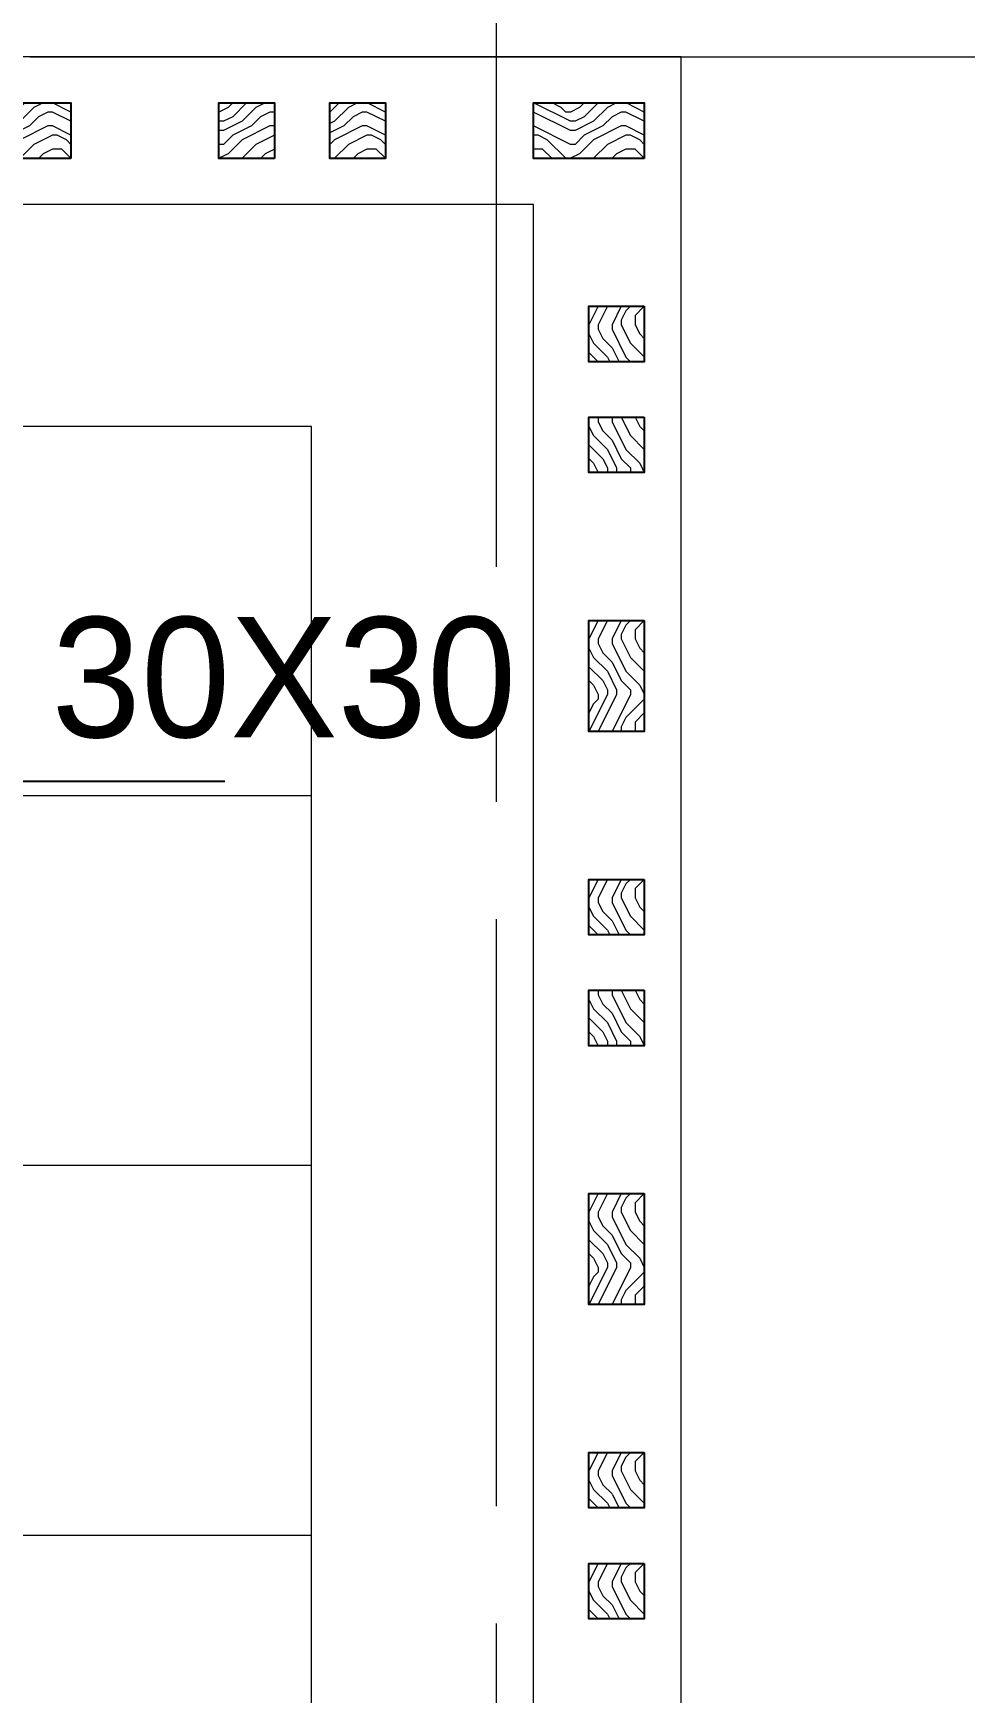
# Model space of a CAD drawing. Header units: inches. Extents: x 88947 to 296847, y 35049 to 161062.
# Drawn here: x 211662 to 212165, y 75235 to 76133 of the extents above; entities that cross this region are included whole.
import ezdxf

# ---------------------------------------------------------------- set-up
doc = ezdxf.new("R2010")
doc.units = ezdxf.units.IN
doc.header["$MEASUREMENT"] = 0
doc.linetypes.add('ACAD_ISO03W100', pattern=[30, 12, -18])
doc.linetypes.add('CENTER', pattern=[50.8, 31.75, -6.35, 6.35, -6.35])
for name, color, linetype, lineweight in [('A-Dims', 145, 'Continuous', 25), ('DIM', 7, 'Continuous', 25), ('HACTH', 8, 'Continuous', 5), ('netthay', 254, 'Continuous', 25), ('THAY', 3, 'Continuous', 18), ('TRUC', 252, 'ACAD_ISO03W100', 13)]:
    doc.layers.add(name, color=color, linetype=linetype, lineweight=lineweight)
doc.layers.add('text', color=2, linetype='Continuous')
doc.styles.add('FRANKO', font='VFRANKO.TTF')
doc.styles.add('VNI-HELVE-CONDENSE', font='VNARIAL.TTF', dxfattribs={"width": 0.7})
doc.dimstyles.new('TAS-50', dxfattribs={"dimscale": 25, "dimtxt": 2.5, "dimasz": 0.7, "dimexe": 1.5, "dimexo": 1.5, "dimgap": 0.8, "dimtad": 1, "dimdec": 0, "dimzin": 3, "dimdsep": 46, "dimtxsty": 'VNI-HELVE-CONDENSE', "dimblk": 'TICK', "dimcen": 2.5, "dimclrt": 71, "dimazin": 2, "dimtfac": 0.75, "dimtdec": 0, "dimtix": 1, "dimtmove": 2, "dimatfit": 2, "dimldrblk": 'TICK123', "dimfxl": 1.5, "dimtolj": 1, "dimtzin": 0, "dimarcsym": 0})

# ---------------------------------------------------------------- blocks, each defined once
blk = doc.blocks.new('TICK')
at = {"layer": 'A-Dims', "color": 1}
for p, q in [((0, 1.5), (0, -1.5)), ((-2, 0), (2, 0))]:
    blk.add_line(p, q, dxfattribs=at)
at = {"layer": 'A-Dims', "color": 1, "const_width": 0.788}
blk.add_lwpolyline([(-0.334, -0.349), (0.383, 0.378)], dxfattribs=at)
at = {"layer": 'A-Dims', "color": 1, "const_width": 0.394}
for points in [[(0.244, 0.517, -0.414214), (0.523, 0.517, -1)], [(0.523, 0.517, -0.414214), (0.523, 0.238, -1)], [(-0.473, -0.21, 0.414214), (-0.473, -0.488, 1)], [(-0.473, -0.488, 0.414214), (-0.195, -0.488, 1)]]:
    blk.add_lwpolyline(points, format="xyb", dxfattribs=at)
blk = doc.blocks.new('TICK123')
at = {"layer": 'A-Dims', "color": 1}
blk.add_lwpolyline([(0.046, 0, 0, 0.84, 0), (-2.111, 0, 8.4, 8.4, 0)], format="xyseb", dxfattribs=at)

msp = doc.modelspace()

# ---------------------------------------------------------------- hatches: boundary and pattern name
at = {"layer": 'HACTH'}
h = msp.add_hatch(dxfattribs=at)
h.set_pattern_fill('ENDGRAIN', color=256, scale=50, style=0, pattern_type=2)
h.set_pattern_definition([(180, (211642.224, 76065.48), (-50, 50), [2.5, -47.5]), (180, (211677.224, 76070.48), (-50, 50), [5, -45]), (180, (211644.724, 76072.98), (-50, 50), [2.5, -47.5]), (180, (211674.724, 76077.98), (-50, 50), [2.5, -47.5]), (180, (211644.724, 76080.48), (-50, 50), [2.5, -47.5]), (180, (211672.224, 76082.98), (-50, 50), [2.5, -47.5]), (180, (211644.724, 76085.48), (-50, 50), [2.5, -47.5]), (180, (211672.224, 76090.48), (-50, 50), [2.5, -27.5, 2.5, -17.5]), (180, (211672.224, 76095.48), (-50, 50), [5, -25, 2.5, -17.5]), (180, (211674.724, 76102.98), (-50, 50), [2.5, -7.5, 2.5, -20, 2.5, -15]), (180, (211677.224, 76107.98), (-50, 50), [2.5, -10, 5, -32.5]), (180, (211644.724, 76110.48), (-50, 50), [2.5, -47.5]), (180, (211677.224, 76112.98), (-50, 50), [2.5, -12.5, 2.5, -32.5]), (135, (211682.224, 76065.48), (-6e-15, 50), [7.071, -63.64]), (135, (211639.724, 76065.48), (-6e-15, 50), [14.142, -56.569]), (135, (211639.724, 76090.48), (-6e-15, 50), [3.535, -67.175]), (135, (211682.224, 76095.48), (-6e-15, 50), [10.607, -60.104]), (135, (211639.724, 76095.48), (-6e-15, 50), [17.678, -53.033]), (135, (211639.724, 76102.98), (-6e-15, 50), [10.607, -60.104]), (225, (211649.724, 76107.98), (-50, -1e-14), [3.535, -67.175]), (225, (211667.224, 76067.98), (-50, -1e-14), [7.071, -63.64]), (225, (211664.724, 76087.98), (-50, -1e-14), [7.07, -63.64]), (225, (211649.724, 76077.98), (-50, -1e-14), [7.07, -63.64]), (225, (211652.224, 76097.98), (-50, -1e-14), [7.07, -63.64]), (225, (211649.724, 76102.98), (-50, -1e-14), [10.607, -60.104]), (225, (211662.224, 76072.98), (-50, -1e-14), [10.607, -60.104]), (225, (211654.724, 76075.48), (-50, -1e-14), [10.607, -60.104]), (225, (211662.224, 76092.98), (-50, -1e-14), [10.607, -60.104]), (225, (211657.224, 76095.48), (-50, -1e-14), [10.607, -60.104]), (153.435, (211679.724, 76075.48), (-50, 2e-08), [5.59, -106.213]), (153.435, (211642.224, 76072.98), (-50, 2e-08), [22.36, -89.443]), (153.435, (211642.224, 76080.48), (-50, 2e-08), [22.36, -89.443]), (153.435, (211642.224, 76085.48), (-50, 2e-08), [22.361, -33.5, 11.1805, -44.762]), (153.435, (211637.224, 76092.98), (-50, 2e-08), [5.59, -106.213]), (153.435, (211682.224, 76110.48), (-50, 2e-08), [5.59, -106.213]), (153.435, (211642.224, 76110.48), (-50, 2e-08), [11.18, -100.623]), (206.565, (211654.724, 76065.48), (-50, -2e-08), [11.18, -100.623]), (206.565, (211672.224, 76077.98), (-50, -2e-08), [11.18, -100.623]), (206.565, (211672.224, 76070.48), (-50, -2e-08), [5.59, -106.213]), (206.565, (211669.724, 76082.98), (-50, -2e-08), [16.77, -95.033]), (206.565, (211659.724, 76082.98), (-50, -2e-08), [11.18, -100.623]), (206.565, (211654.724, 76085.48), (-50, -2e-08), [11.18, -100.623]), (206.565, (211669.724, 76090.48), (-50, -2e-08), [5.59, -106.213]), (206.565, (211667.224, 76095.48), (-50, -2e-08), [5.59, -106.213]), (206.565, (211647.224, 76105.48), (-50, -2e-08), [5.59, -106.213]), (206.565, (211649.724, 76087.98), (-50, -2e-08), [5.59, -106.213]), (206.565, (211672.224, 76102.98), (-50, -2e-08), [16.77, -95.033]), (206.565, (211674.724, 76107.98), (-50, -2e-08), [11.18, -100.623]), (206.565, (211647.224, 76092.98), (-50, -2e-08), [5.59, -50.31, 5.59, -50.313]), (206.565, (211662.224, 76102.98), (-50, -2e-08), [11.18, -100.623]), (206.565, (211659.724, 76107.98), (-50, -2e-08), [11.18, -100.623]), (206.565, (211674.724, 76112.98), (-50, -2e-08), [11.18, -100.623]), (206.565, (211659.724, 76112.98), (-50, -2e-08), [11.18, -100.623])])
h.paths.add_polyline_path([(211622.22, 76095.48), (211682.22, 76095.48), (211682.22, 76065.48), (211622.22, 76065.48)])
h = msp.add_hatch(dxfattribs=at)
h.set_pattern_fill('ENDGRAIN', color=256, scale=50, style=0, pattern_type=2)
h.set_pattern_definition([(180, (211812.224, 76065.48), (-50, 50), [2.5, -47.5]), (180, (211847.224, 76070.48), (-50, 50), [5, -45]), (180, (211814.724, 76072.98), (-50, 50), [2.5, -47.5]), (180, (211844.724, 76077.98), (-50, 50), [2.5, -47.5]), (180, (211814.724, 76080.48), (-50, 50), [2.5, -47.5]), (180, (211842.224, 76082.98), (-50, 50), [2.5, -47.5]), (180, (211814.724, 76085.48), (-50, 50), [2.5, -47.5]), (180, (211842.224, 76090.48), (-50, 50), [2.5, -27.5, 2.5, -17.5]), (180, (211842.224, 76095.48), (-50, 50), [5, -25, 2.5, -17.5]), (180, (211844.724, 76102.98), (-50, 50), [2.5, -7.5, 2.5, -20, 2.5, -15]), (180, (211847.224, 76107.98), (-50, 50), [2.5, -10, 5, -32.5]), (180, (211814.724, 76110.48), (-50, 50), [2.5, -47.5]), (180, (211847.224, 76112.98), (-50, 50), [2.5, -12.5, 2.5, -32.5]), (135, (211852.224, 76065.48), (-6e-15, 50), [7.071, -63.64]), (135, (211809.724, 76065.48), (-6e-15, 50), [14.142, -56.569]), (135, (211809.724, 76090.48), (-6e-15, 50), [3.535, -67.175]), (135, (211852.224, 76095.48), (-6e-15, 50), [10.607, -60.104]), (135, (211809.724, 76095.48), (-6e-15, 50), [17.678, -53.033]), (135, (211809.724, 76102.98), (-6e-15, 50), [10.607, -60.104]), (225, (211819.724, 76107.98), (-50, -1e-14), [3.535, -67.175]), (225, (211837.224, 76067.98), (-50, -1e-14), [7.071, -63.64]), (225, (211834.724, 76087.98), (-50, -1e-14), [7.071, -63.64]), (225, (211819.724, 76077.98), (-50, -1e-14), [7.071, -63.64]), (225, (211822.224, 76097.98), (-50, -1e-14), [7.071, -63.64]), (225, (211819.724, 76102.98), (-50, -1e-14), [10.607, -60.104]), (225, (211832.224, 76072.98), (-50, -1e-14), [10.607, -60.104]), (225, (211824.724, 76075.48), (-50, -1e-14), [10.607, -60.104]), (225, (211832.224, 76092.98), (-50, -1e-14), [10.607, -60.104]), (225, (211827.224, 76095.48), (-50, -1e-14), [10.607, -60.104]), (153.435, (211849.724, 76075.48), (-50, 2e-08), [5.59, -106.213]), (153.435, (211812.224, 76072.98), (-50, 2e-08), [22.36, -89.443]), (153.435, (211812.224, 76080.48), (-50, 2e-08), [22.36, -89.443]), (153.435, (211812.224, 76085.48), (-50, 2e-08), [22.361, -33.5, 11.1805, -44.762]), (153.435, (211807.224, 76092.98), (-50, 2e-08), [5.59, -106.213]), (153.435, (211852.224, 76110.48), (-50, 2e-08), [5.59, -106.213]), (153.435, (211812.224, 76110.48), (-50, 2e-08), [11.18, -100.623]), (206.565, (211824.724, 76065.48), (-50, -2e-08), [11.18, -100.623]), (206.565, (211842.224, 76077.98), (-50, -2e-08), [11.18, -100.623]), (206.565, (211842.224, 76070.48), (-50, -2e-08), [5.59, -106.213]), (206.565, (211839.724, 76082.98), (-50, -2e-08), [16.77, -95.033]), (206.565, (211829.724, 76082.98), (-50, -2e-08), [11.18, -100.623]), (206.565, (211824.724, 76085.48), (-50, -2e-08), [11.18, -100.623]), (206.565, (211839.724, 76090.48), (-50, -2e-08), [5.59, -106.213]), (206.565, (211837.224, 76095.48), (-50, -2e-08), [5.59, -106.213]), (206.565, (211817.224, 76105.48), (-50, -2e-08), [5.59, -106.213]), (206.565, (211819.724, 76087.98), (-50, -2e-08), [5.59, -106.213]), (206.565, (211842.224, 76102.98), (-50, -2e-08), [16.77, -95.033]), (206.565, (211844.724, 76107.98), (-50, -2e-08), [11.18, -100.623]), (206.565, (211817.224, 76092.98), (-50, -2e-08), [5.59, -50.31, 5.59, -50.3134]), (206.565, (211832.224, 76102.98), (-50, -2e-08), [11.18, -100.623]), (206.565, (211829.724, 76107.98), (-50, -2e-08), [11.18, -100.623]), (206.565, (211844.724, 76112.98), (-50, -2e-08), [11.18, -100.623]), (206.565, (211829.724, 76112.98), (-50, -2e-08), [11.18, -100.623])])
h.paths.add_polyline_path([(211762.22, 76095.48), (211792.22, 76095.48), (211792.22, 76065.48), (211762.22, 76065.48)])
h.paths.add_polyline_path([(211822.22, 76095.48), (211852.22, 76095.48), (211852.22, 76065.48), (211822.22, 76065.48)])
h = msp.add_hatch(dxfattribs=at)
h.set_pattern_fill('ENDGRAIN', color=256, scale=50, style=0, pattern_type=2)
h.set_pattern_definition([(180, (211952.224, 76065.48), (-50, 50), [2.5, -47.5]), (180, (211987.224, 76070.48), (-50, 50), [5, -45]), (180, (211954.724, 76072.98), (-50, 50), [2.5, -47.5]), (180, (211984.724, 76077.98), (-50, 50), [2.5, -47.5]), (180, (211954.724, 76080.48), (-50, 50), [2.5, -47.5]), (180, (211982.224, 76082.98), (-50, 50), [2.5, -47.5]), (180, (211954.724, 76085.48), (-50, 50), [2.5, -47.5]), (180, (211982.224, 76090.48), (-50, 50), [2.5, -27.5, 2.5, -17.5]), (180, (211982.224, 76095.48), (-50, 50), [5, -25, 2.5, -17.5]), (180, (211984.724, 76102.98), (-50, 50), [2.5, -7.5, 2.5, -20, 2.5, -15]), (180, (211987.224, 76107.98), (-50, 50), [2.5, -10, 5, -32.5]), (180, (211954.724, 76110.48), (-50, 50), [2.5, -47.5]), (180, (211987.224, 76112.98), (-50, 50), [2.5, -12.5, 2.5, -32.5]), (135, (211992.224, 76065.48), (-6e-15, 50), [7.071, -63.64]), (135, (211949.724, 76065.48), (-6e-15, 50), [14.142, -56.569]), (135, (211949.724, 76090.48), (-6e-15, 50), [3.535, -67.175]), (135, (211992.224, 76095.48), (-6e-15, 50), [10.607, -60.104]), (135, (211949.724, 76095.48), (-6e-15, 50), [17.678, -53.033]), (135, (211949.724, 76102.98), (-6e-15, 50), [10.607, -60.104]), (225, (211959.724, 76107.98), (-50, -1e-14), [3.535, -67.175]), (225, (211977.224, 76067.98), (-50, -1e-14), [7.071, -63.64]), (225, (211974.724, 76087.98), (-50, -1e-14), [7.07, -63.64]), (225, (211959.724, 76077.98), (-50, -1e-14), [7.07, -63.64]), (225, (211962.224, 76097.98), (-50, -1e-14), [7.07, -63.64]), (225, (211959.724, 76102.98), (-50, -1e-14), [10.607, -60.104]), (225, (211972.224, 76072.98), (-50, -1e-14), [10.607, -60.104]), (225, (211964.724, 76075.48), (-50, -1e-14), [10.607, -60.104]), (225, (211972.224, 76092.98), (-50, -1e-14), [10.607, -60.104]), (225, (211967.224, 76095.48), (-50, -1e-14), [10.607, -60.104]), (153.435, (211989.724, 76075.48), (-50, 2e-08), [5.59, -106.213]), (153.435, (211952.224, 76072.98), (-50, 2e-08), [22.36, -89.443]), (153.435, (211952.224, 76080.48), (-50, 2e-08), [22.36, -89.443]), (153.435, (211952.224, 76085.48), (-50, 2e-08), [22.361, -33.5, 11.1805, -44.762]), (153.435, (211947.224, 76092.98), (-50, 2e-08), [5.59, -106.213]), (153.435, (211992.224, 76110.48), (-50, 2e-08), [5.59, -106.213]), (153.435, (211952.224, 76110.48), (-50, 2e-08), [11.18, -100.623]), (206.565, (211964.724, 76065.48), (-50, -2e-08), [11.18, -100.623]), (206.565, (211982.224, 76077.98), (-50, -2e-08), [11.18, -100.623]), (206.565, (211982.224, 76070.48), (-50, -2e-08), [5.59, -106.213]), (206.565, (211979.724, 76082.98), (-50, -2e-08), [16.77, -95.033]), (206.565, (211969.724, 76082.98), (-50, -2e-08), [11.18, -100.623]), (206.565, (211964.724, 76085.48), (-50, -2e-08), [11.18, -100.623]), (206.565, (211979.724, 76090.48), (-50, -2e-08), [5.59, -106.213]), (206.565, (211977.224, 76095.48), (-50, -2e-08), [5.59, -106.213]), (206.565, (211957.224, 76105.48), (-50, -2e-08), [5.59, -106.213]), (206.565, (211959.724, 76087.98), (-50, -2e-08), [5.59, -106.213]), (206.565, (211982.224, 76102.98), (-50, -2e-08), [16.77, -95.033]), (206.565, (211984.724, 76107.98), (-50, -2e-08), [11.18, -100.623]), (206.565, (211957.224, 76092.98), (-50, -2e-08), [5.59, -50.31, 5.59, -50.313]), (206.565, (211972.224, 76102.98), (-50, -2e-08), [11.18, -100.623]), (206.565, (211969.724, 76107.98), (-50, -2e-08), [11.18, -100.623]), (206.565, (211984.724, 76112.98), (-50, -2e-08), [11.18, -100.623]), (206.565, (211969.724, 76112.98), (-50, -2e-08), [11.18, -100.623])])
h.paths.add_polyline_path([(211932.22, 76095.48), (211992.22, 76095.48), (211992.22, 76065.48), (211932.22, 76065.48)])
h = msp.add_hatch(dxfattribs=at)
h.set_pattern_fill('ENDGRAIN', color=256, scale=50, angle=-90, style=0, pattern_type=2)
h.set_pattern_definition([(270, (211992.224, 75945.48), (-50, -50), [2.5, -47.5]), (270, (211987.224, 75980.48), (-50, -50), [5, -45]), (270, (211984.724, 75947.98), (-50, -50), [2.5, -47.5]), (270, (211979.724, 75977.98), (-50, -50), [2.5, -47.5]), (270, (211977.224, 75947.98), (-50, -50), [2.5, -47.5]), (270, (211974.724, 75975.48), (-50, -50), [2.5, -47.5]), (270, (211972.224, 75947.98), (-50, -50), [2.5, -47.5]), (270, (211967.224, 75975.48), (-50, -50), [2.5, -27.5, 2.5, -17.5]), (270, (211962.224, 75975.48), (-50, -50), [5, -25, 2.5, -17.5]), (270, (211954.724, 75977.98), (-50, -50), [2.5, -7.5, 2.5, -20, 2.5, -15]), (270, (211949.724, 75980.48), (-50, -50), [2.5, -10, 5, -32.5]), (270, (211947.224, 75947.98), (-50, -50), [2.5, -47.5]), (270, (211944.724, 75980.48), (-50, -50), [2.5, -12.5, 2.5, -32.5]), (225, (211992.224, 75985.48), (-50, -1e-14), [7.071, -63.64]), (225, (211992.224, 75942.98), (-50, -1e-14), [14.142, -56.569]), (225, (211967.224, 75942.98), (-50, -1e-14), [3.535, -67.175]), (225, (211962.224, 75985.48), (-50, -1e-14), [10.607, -60.104]), (225, (211962.224, 75942.98), (-50, -1e-14), [17.678, -53.033]), (225, (211954.724, 75942.98), (-50, -1e-14), [10.607, -60.104]), (315, (211949.724, 75952.98), (2e-14, -50), [3.535, -67.175]), (315, (211989.724, 75970.48), (2e-14, -50), [7.071, -63.64]), (315, (211969.724, 75967.98), (2e-14, -50), [7.071, -63.64]), (315, (211979.724, 75952.98), (2e-14, -50), [7.071, -63.64]), (315, (211959.724, 75955.48), (2e-14, -50), [7.071, -63.64]), (315, (211954.724, 75952.98), (2e-14, -50), [10.607, -60.104]), (315, (211984.724, 75965.48), (2e-14, -50), [10.607, -60.104]), (315, (211982.224, 75957.98), (2e-14, -50), [10.607, -60.104]), (315, (211964.724, 75965.48), (2e-14, -50), [10.607, -60.104]), (315, (211962.224, 75960.48), (2e-14, -50), [10.607, -60.104]), (243.435, (211982.224, 75982.98), (-2e-08, -50), [5.59, -106.213]), (243.435, (211984.724, 75945.48), (-2e-08, -50), [22.36, -89.443]), (243.435, (211977.224, 75945.48), (-2e-08, -50), [22.36, -89.443]), (243.435, (211972.224, 75945.48), (-2e-08, -50), [22.361, -33.5, 11.1805, -44.762]), (243.435, (211964.724, 75940.48), (-2e-08, -50), [5.59, -106.213]), (243.435, (211947.224, 75985.48), (-2e-08, -50), [5.59, -106.213]), (243.435, (211947.224, 75945.48), (-2e-08, -50), [11.18, -100.623]), (296.565, (211992.224, 75957.98), (2e-08, -50), [11.18, -100.623]), (296.565, (211979.724, 75975.48), (2e-08, -50), [11.18, -100.623]), (296.565, (211987.224, 75975.48), (2e-08, -50), [5.59, -106.213]), (296.565, (211974.724, 75972.98), (2e-08, -50), [16.77, -95.033]), (296.565, (211974.724, 75962.98), (2e-08, -50), [11.18, -100.623]), (296.565, (211972.224, 75957.98), (2e-08, -50), [11.18, -100.623]), (296.565, (211967.224, 75972.98), (2e-08, -50), [5.59, -106.213]), (296.565, (211962.224, 75970.48), (2e-08, -50), [5.59, -106.213]), (296.565, (211952.224, 75950.48), (2e-08, -50), [5.59, -106.213]), (296.565, (211969.724, 75952.98), (2e-08, -50), [5.59, -106.213]), (296.565, (211954.724, 75975.48), (2e-08, -50), [16.77, -95.033]), (296.565, (211949.724, 75977.98), (2e-08, -50), [11.18, -100.623]), (296.565, (211964.724, 75950.48), (2e-08, -50), [5.59, -50.31, 5.59, -50.3134]), (296.565, (211954.724, 75965.48), (2e-08, -50), [11.18, -100.623]), (296.565, (211949.724, 75962.98), (2e-08, -50), [11.18, -100.623]), (296.565, (211944.724, 75977.98), (2e-08, -50), [11.18, -100.623]), (296.565, (211944.724, 75962.98), (2e-08, -50), [11.18, -100.623])])
h.paths.add_polyline_path([(211962.22, 75895.48), (211962.22, 75925.48), (211992.22, 75925.48), (211992.22, 75895.48)])
h.paths.add_polyline_path([(211962.22, 75955.48), (211962.22, 75985.48), (211992.22, 75985.48), (211992.22, 75955.48)])
h = msp.add_hatch(dxfattribs=at)
h.set_pattern_fill('TAS_GACH400X400', color=256, scale=0.5, style=0, pattern_type=2)
h.set_pattern_definition([(0, (209012.22, 74720.67), (0, 200), []), (90, (209012.22, 74720.67), (-200, 1e-14), [200, 0])])
h.paths.add_polyline_path([(211812.22, 74720.48), (211812.22, 75920.48), (209012.22, 75920.48), (209012.22, 74720.48)])
h = msp.add_hatch(dxfattribs=at)
h.set_pattern_fill('ENDGRAIN', color=256, scale=50, angle=-90, style=0, pattern_type=2)
h.set_pattern_definition([(270, (211992.224, 75775.48), (-50, -50), [2.5, -47.5]), (270, (211987.224, 75810.48), (-50, -50), [5, -45]), (270, (211984.724, 75777.98), (-50, -50), [2.5, -47.5]), (270, (211979.724, 75807.98), (-50, -50), [2.5, -47.5]), (270, (211977.224, 75777.98), (-50, -50), [2.5, -47.5]), (270, (211974.724, 75805.48), (-50, -50), [2.5, -47.5]), (270, (211972.224, 75777.98), (-50, -50), [2.5, -47.5]), (270, (211967.224, 75805.48), (-50, -50), [2.5, -27.5, 2.5, -17.5]), (270, (211962.224, 75805.48), (-50, -50), [5, -25, 2.5, -17.5]), (270, (211954.724, 75807.98), (-50, -50), [2.5, -7.5, 2.5, -20, 2.5, -15]), (270, (211949.724, 75810.48), (-50, -50), [2.5, -10, 5, -32.5]), (270, (211947.224, 75777.98), (-50, -50), [2.5, -47.5]), (270, (211944.724, 75810.48), (-50, -50), [2.5, -12.5, 2.5, -32.5]), (225, (211992.224, 75815.48), (-50, -1e-14), [7.071, -63.64]), (225, (211992.224, 75772.98), (-50, -1e-14), [14.142, -56.569]), (225, (211967.224, 75772.98), (-50, -1e-14), [3.535, -67.175]), (225, (211962.224, 75815.48), (-50, -1e-14), [10.607, -60.104]), (225, (211962.224, 75772.98), (-50, -1e-14), [17.678, -53.033]), (225, (211954.724, 75772.98), (-50, -1e-14), [10.607, -60.104]), (315, (211949.724, 75782.98), (2e-14, -50), [3.535, -67.175]), (315, (211989.724, 75800.48), (2e-14, -50), [7.071, -63.64]), (315, (211969.724, 75797.98), (2e-14, -50), [7.07, -63.64]), (315, (211979.724, 75782.98), (2e-14, -50), [7.07, -63.64]), (315, (211959.724, 75785.48), (2e-14, -50), [7.07, -63.64]), (315, (211954.724, 75782.98), (2e-14, -50), [10.607, -60.104]), (315, (211984.724, 75795.48), (2e-14, -50), [10.607, -60.104]), (315, (211982.224, 75787.98), (2e-14, -50), [10.607, -60.104]), (315, (211964.724, 75795.48), (2e-14, -50), [10.607, -60.104]), (315, (211962.224, 75790.48), (2e-14, -50), [10.607, -60.104]), (243.435, (211982.224, 75812.98), (-2e-08, -50), [5.59, -106.213]), (243.435, (211984.724, 75775.48), (-2e-08, -50), [22.36, -89.443]), (243.435, (211977.224, 75775.48), (-2e-08, -50), [22.36, -89.443]), (243.435, (211972.224, 75775.48), (-2e-08, -50), [22.361, -33.5, 11.1805, -44.762]), (243.435, (211964.724, 75770.48), (-2e-08, -50), [5.59, -106.213]), (243.435, (211947.224, 75815.48), (-2e-08, -50), [5.59, -106.213]), (243.435, (211947.224, 75775.48), (-2e-08, -50), [11.18, -100.623]), (296.565, (211992.224, 75787.98), (2e-08, -50), [11.18, -100.623]), (296.565, (211979.724, 75805.48), (2e-08, -50), [11.18, -100.623]), (296.565, (211987.224, 75805.48), (2e-08, -50), [5.59, -106.213]), (296.565, (211974.724, 75802.98), (2e-08, -50), [16.77, -95.033]), (296.565, (211974.724, 75792.98), (2e-08, -50), [11.18, -100.623]), (296.565, (211972.224, 75787.98), (2e-08, -50), [11.18, -100.623]), (296.565, (211967.224, 75802.98), (2e-08, -50), [5.59, -106.213]), (296.565, (211962.224, 75800.48), (2e-08, -50), [5.59, -106.213]), (296.565, (211952.224, 75780.48), (2e-08, -50), [5.59, -106.213]), (296.565, (211969.724, 75782.98), (2e-08, -50), [5.59, -106.213]), (296.565, (211954.724, 75805.48), (2e-08, -50), [16.77, -95.033]), (296.565, (211949.724, 75807.98), (2e-08, -50), [11.18, -100.623]), (296.565, (211964.724, 75780.48), (2e-08, -50), [5.59, -50.31, 5.59, -50.313]), (296.565, (211954.724, 75795.48), (2e-08, -50), [11.18, -100.623]), (296.565, (211949.724, 75792.98), (2e-08, -50), [11.18, -100.623]), (296.565, (211944.724, 75807.98), (2e-08, -50), [11.18, -100.623]), (296.565, (211944.724, 75792.98), (2e-08, -50), [11.18, -100.623])])
h.paths.add_polyline_path([(211962.22, 75755.48), (211962.22, 75815.48), (211992.22, 75815.48), (211992.22, 75755.48)])
h = msp.add_hatch(dxfattribs=at)
h.set_pattern_fill('ENDGRAIN', color=256, scale=50, angle=-90, style=0, pattern_type=2)
h.set_pattern_definition([(270, (211992.224, 75635.48), (-50, -50), [2.5, -47.5]), (270, (211987.224, 75670.48), (-50, -50), [5, -45]), (270, (211984.724, 75637.98), (-50, -50), [2.5, -47.5]), (270, (211979.724, 75667.98), (-50, -50), [2.5, -47.5]), (270, (211977.224, 75637.98), (-50, -50), [2.5, -47.5]), (270, (211974.724, 75665.48), (-50, -50), [2.5, -47.5]), (270, (211972.224, 75637.98), (-50, -50), [2.5, -47.5]), (270, (211967.224, 75665.48), (-50, -50), [2.5, -27.5, 2.5, -17.5]), (270, (211962.224, 75665.48), (-50, -50), [5, -25, 2.5, -17.5]), (270, (211954.724, 75667.98), (-50, -50), [2.5, -7.5, 2.5, -20, 2.5, -15]), (270, (211949.724, 75670.48), (-50, -50), [2.5, -10, 5, -32.5]), (270, (211947.224, 75637.98), (-50, -50), [2.5, -47.5]), (270, (211944.724, 75670.48), (-50, -50), [2.5, -12.5, 2.5, -32.5]), (225, (211992.224, 75675.48), (-50, -1e-14), [7.071, -63.64]), (225, (211992.224, 75632.98), (-50, -1e-14), [14.142, -56.569]), (225, (211967.224, 75632.98), (-50, -1e-14), [3.535, -67.175]), (225, (211962.224, 75675.48), (-50, -1e-14), [10.607, -60.104]), (225, (211962.224, 75632.98), (-50, -1e-14), [17.678, -53.033]), (225, (211954.724, 75632.98), (-50, -1e-14), [10.607, -60.104]), (315, (211949.724, 75642.98), (2e-14, -50), [3.535, -67.175]), (315, (211989.724, 75660.48), (2e-14, -50), [7.071, -63.64]), (315, (211969.724, 75657.98), (2e-14, -50), [7.071, -63.64]), (315, (211979.724, 75642.98), (2e-14, -50), [7.071, -63.64]), (315, (211959.724, 75645.48), (2e-14, -50), [7.071, -63.64]), (315, (211954.724, 75642.98), (2e-14, -50), [10.607, -60.104]), (315, (211984.724, 75655.48), (2e-14, -50), [10.607, -60.104]), (315, (211982.224, 75647.98), (2e-14, -50), [10.607, -60.104]), (315, (211964.724, 75655.48), (2e-14, -50), [10.607, -60.104]), (315, (211962.224, 75650.48), (2e-14, -50), [10.607, -60.104]), (243.435, (211982.224, 75672.98), (-2e-08, -50), [5.59, -106.213]), (243.435, (211984.724, 75635.48), (-2e-08, -50), [22.36, -89.443]), (243.435, (211977.224, 75635.48), (-2e-08, -50), [22.36, -89.443]), (243.435, (211972.224, 75635.48), (-2e-08, -50), [22.361, -33.5, 11.1805, -44.762]), (243.435, (211964.724, 75630.48), (-2e-08, -50), [5.59, -106.213]), (243.435, (211947.224, 75675.48), (-2e-08, -50), [5.59, -106.213]), (243.435, (211947.224, 75635.48), (-2e-08, -50), [11.18, -100.623]), (296.565, (211992.224, 75647.98), (2e-08, -50), [11.18, -100.623]), (296.565, (211979.724, 75665.48), (2e-08, -50), [11.18, -100.623]), (296.565, (211987.224, 75665.48), (2e-08, -50), [5.59, -106.213]), (296.565, (211974.724, 75662.98), (2e-08, -50), [16.77, -95.033]), (296.565, (211974.724, 75652.98), (2e-08, -50), [11.18, -100.623]), (296.565, (211972.224, 75647.98), (2e-08, -50), [11.18, -100.623]), (296.565, (211967.224, 75662.98), (2e-08, -50), [5.59, -106.213]), (296.565, (211962.224, 75660.48), (2e-08, -50), [5.59, -106.213]), (296.565, (211952.224, 75640.48), (2e-08, -50), [5.59, -106.213]), (296.565, (211969.724, 75642.98), (2e-08, -50), [5.59, -106.213]), (296.565, (211954.724, 75665.48), (2e-08, -50), [16.77, -95.033]), (296.565, (211949.724, 75667.98), (2e-08, -50), [11.18, -100.623]), (296.565, (211964.724, 75640.48), (2e-08, -50), [5.59, -50.31, 5.59, -50.3134]), (296.565, (211954.724, 75655.48), (2e-08, -50), [11.18, -100.623]), (296.565, (211949.724, 75652.98), (2e-08, -50), [11.18, -100.623]), (296.565, (211944.724, 75667.98), (2e-08, -50), [11.18, -100.623]), (296.565, (211944.724, 75652.98), (2e-08, -50), [11.18, -100.623])])
h.paths.add_polyline_path([(211962.22, 75585.48), (211962.22, 75615.48), (211992.22, 75615.48), (211992.22, 75585.48)])
h.paths.add_polyline_path([(211962.22, 75645.48), (211962.22, 75675.48), (211992.22, 75675.48), (211992.22, 75645.48)])
h = msp.add_hatch(dxfattribs=at)
h.set_pattern_fill('ENDGRAIN', color=256, scale=50, angle=-90, style=0, pattern_type=2)
h.set_pattern_definition([(270, (211992.224, 75465.48), (-50, -50), [2.5, -47.5]), (270, (211987.224, 75500.48), (-50, -50), [5, -45]), (270, (211984.724, 75467.98), (-50, -50), [2.5, -47.5]), (270, (211979.724, 75497.98), (-50, -50), [2.5, -47.5]), (270, (211977.224, 75467.98), (-50, -50), [2.5, -47.5]), (270, (211974.724, 75495.48), (-50, -50), [2.5, -47.5]), (270, (211972.224, 75467.98), (-50, -50), [2.5, -47.5]), (270, (211967.224, 75495.48), (-50, -50), [2.5, -27.5, 2.5, -17.5]), (270, (211962.224, 75495.48), (-50, -50), [5, -25, 2.5, -17.5]), (270, (211954.724, 75497.98), (-50, -50), [2.5, -7.5, 2.5, -20, 2.5, -15]), (270, (211949.724, 75500.48), (-50, -50), [2.5, -10, 5, -32.5]), (270, (211947.224, 75467.98), (-50, -50), [2.5, -47.5]), (270, (211944.724, 75500.48), (-50, -50), [2.5, -12.5, 2.5, -32.5]), (225, (211992.224, 75505.48), (-50, -1e-14), [7.071, -63.64]), (225, (211992.224, 75462.98), (-50, -1e-14), [14.142, -56.569]), (225, (211967.224, 75462.98), (-50, -1e-14), [3.535, -67.175]), (225, (211962.224, 75505.48), (-50, -1e-14), [10.607, -60.104]), (225, (211962.224, 75462.98), (-50, -1e-14), [17.678, -53.033]), (225, (211954.724, 75462.98), (-50, -1e-14), [10.607, -60.104]), (315, (211949.724, 75472.98), (2e-14, -50), [3.535, -67.175]), (315, (211989.724, 75490.48), (2e-14, -50), [7.071, -63.64]), (315, (211969.724, 75487.98), (2e-14, -50), [7.07, -63.64]), (315, (211979.724, 75472.98), (2e-14, -50), [7.07, -63.64]), (315, (211959.724, 75475.48), (2e-14, -50), [7.07, -63.64]), (315, (211954.724, 75472.98), (2e-14, -50), [10.607, -60.104]), (315, (211984.724, 75485.48), (2e-14, -50), [10.607, -60.104]), (315, (211982.224, 75477.98), (2e-14, -50), [10.607, -60.104]), (315, (211964.724, 75485.48), (2e-14, -50), [10.607, -60.104]), (315, (211962.224, 75480.48), (2e-14, -50), [10.607, -60.104]), (243.435, (211982.224, 75502.98), (-2e-08, -50), [5.59, -106.213]), (243.435, (211984.724, 75465.48), (-2e-08, -50), [22.36, -89.443]), (243.435, (211977.224, 75465.48), (-2e-08, -50), [22.36, -89.443]), (243.435, (211972.224, 75465.48), (-2e-08, -50), [22.361, -33.5, 11.1805, -44.762]), (243.435, (211964.724, 75460.48), (-2e-08, -50), [5.59, -106.213]), (243.435, (211947.224, 75505.48), (-2e-08, -50), [5.59, -106.213]), (243.435, (211947.224, 75465.48), (-2e-08, -50), [11.18, -100.623]), (296.565, (211992.224, 75477.98), (2e-08, -50), [11.18, -100.623]), (296.565, (211979.724, 75495.48), (2e-08, -50), [11.18, -100.623]), (296.565, (211987.224, 75495.48), (2e-08, -50), [5.59, -106.213]), (296.565, (211974.724, 75492.98), (2e-08, -50), [16.77, -95.033]), (296.565, (211974.724, 75482.98), (2e-08, -50), [11.18, -100.623]), (296.565, (211972.224, 75477.98), (2e-08, -50), [11.18, -100.623]), (296.565, (211967.224, 75492.98), (2e-08, -50), [5.59, -106.213]), (296.565, (211962.224, 75490.48), (2e-08, -50), [5.59, -106.213]), (296.565, (211952.224, 75470.48), (2e-08, -50), [5.59, -106.213]), (296.565, (211969.724, 75472.98), (2e-08, -50), [5.59, -106.213]), (296.565, (211954.724, 75495.48), (2e-08, -50), [16.77, -95.033]), (296.565, (211949.724, 75497.98), (2e-08, -50), [11.18, -100.623]), (296.565, (211964.724, 75470.48), (2e-08, -50), [5.59, -50.31, 5.59, -50.313]), (296.565, (211954.724, 75485.48), (2e-08, -50), [11.18, -100.623]), (296.565, (211949.724, 75482.98), (2e-08, -50), [11.18, -100.623]), (296.565, (211944.724, 75497.98), (2e-08, -50), [11.18, -100.623]), (296.565, (211944.724, 75482.98), (2e-08, -50), [11.18, -100.623])])
h.paths.add_polyline_path([(211962.22, 75445.48), (211962.22, 75505.48), (211992.22, 75505.48), (211992.22, 75445.48)])
h = msp.add_hatch(dxfattribs=at)
h.set_pattern_fill('ENDGRAIN', color=256, scale=50, angle=-90, style=0, pattern_type=2)
h.set_pattern_definition([(270, (211992.224, 75325.48), (-50, -50), [2.5, -47.5]), (270, (211987.224, 75360.48), (-50, -50), [5, -45]), (270, (211984.724, 75327.98), (-50, -50), [2.5, -47.5]), (270, (211979.724, 75357.98), (-50, -50), [2.5, -47.5]), (270, (211977.224, 75327.98), (-50, -50), [2.5, -47.5]), (270, (211974.724, 75355.48), (-50, -50), [2.5, -47.5]), (270, (211972.224, 75327.98), (-50, -50), [2.5, -47.5]), (270, (211967.224, 75355.48), (-50, -50), [2.5, -27.5, 2.5, -17.5]), (270, (211962.224, 75355.48), (-50, -50), [5, -25, 2.5, -17.5]), (270, (211954.724, 75357.98), (-50, -50), [2.5, -7.5, 2.5, -20, 2.5, -15]), (270, (211949.724, 75360.48), (-50, -50), [2.5, -10, 5, -32.5]), (270, (211947.224, 75327.98), (-50, -50), [2.5, -47.5]), (270, (211944.724, 75360.48), (-50, -50), [2.5, -12.5, 2.5, -32.5]), (225, (211992.224, 75365.48), (-50, -1e-14), [7.07, -63.64]), (225, (211992.224, 75322.98), (-50, -1e-14), [14.142, -56.569]), (225, (211967.224, 75322.98), (-50, -1e-14), [3.535, -67.175]), (225, (211962.224, 75365.48), (-50, -1e-14), [10.607, -60.104]), (225, (211962.224, 75322.98), (-50, -1e-14), [17.678, -53.033]), (225, (211954.724, 75322.98), (-50, -1e-14), [10.607, -60.104]), (315, (211949.724, 75332.98), (2e-14, -50), [3.535, -67.175]), (315, (211989.724, 75350.48), (2e-14, -50), [7.07, -63.64]), (315, (211969.724, 75347.98), (2e-14, -50), [7.07, -63.64]), (315, (211979.724, 75332.98), (2e-14, -50), [7.07, -63.64]), (315, (211959.724, 75335.48), (2e-14, -50), [7.07, -63.64]), (315, (211954.724, 75332.98), (2e-14, -50), [10.607, -60.104]), (315, (211984.724, 75345.48), (2e-14, -50), [10.607, -60.104]), (315, (211982.224, 75337.98), (2e-14, -50), [10.607, -60.104]), (315, (211964.724, 75345.48), (2e-14, -50), [10.607, -60.104]), (315, (211962.224, 75340.48), (2e-14, -50), [10.607, -60.104]), (243.435, (211982.224, 75362.98), (-2e-08, -50), [5.59, -106.213]), (243.435, (211984.724, 75325.48), (-2e-08, -50), [22.36, -89.443]), (243.435, (211977.224, 75325.48), (-2e-08, -50), [22.36, -89.443]), (243.435, (211972.224, 75325.48), (-2e-08, -50), [22.361, -33.5, 11.1805, -44.762]), (243.435, (211964.724, 75320.48), (-2e-08, -50), [5.59, -106.213]), (243.435, (211947.224, 75365.48), (-2e-08, -50), [5.59, -106.213]), (243.435, (211947.224, 75325.48), (-2e-08, -50), [11.18, -100.623]), (296.565, (211992.224, 75337.98), (2e-08, -50), [11.18, -100.623]), (296.565, (211979.724, 75355.48), (2e-08, -50), [11.18, -100.623]), (296.565, (211987.224, 75355.48), (2e-08, -50), [5.59, -106.213]), (296.57, (211974.724, 75352.98), (2e-08, -50), [16.77, -95.033]), (296.565, (211974.724, 75342.98), (2e-08, -50), [11.18, -100.623]), (296.565, (211972.224, 75337.98), (2e-08, -50), [11.18, -100.623]), (296.565, (211967.224, 75352.98), (2e-08, -50), [5.59, -106.213]), (296.565, (211962.224, 75350.48), (2e-08, -50), [5.59, -106.213]), (296.565, (211952.224, 75330.48), (2e-08, -50), [5.59, -106.213]), (296.565, (211969.724, 75332.98), (2e-08, -50), [5.59, -106.213]), (296.565, (211954.724, 75355.48), (2e-08, -50), [16.77, -95.033]), (296.565, (211949.724, 75357.98), (2e-08, -50), [11.18, -100.623]), (296.565, (211964.724, 75330.48), (2e-08, -50), [5.59, -50.31, 5.59, -50.313]), (296.565, (211954.724, 75345.48), (2e-08, -50), [11.18, -100.623]), (296.565, (211949.724, 75342.98), (2e-08, -50), [11.18, -100.623]), (296.565, (211944.724, 75357.98), (2e-08, -50), [11.18, -100.623]), (296.565, (211944.724, 75342.98), (2e-08, -50), [11.18, -100.623])])
h.paths.add_polyline_path([(211962.22, 75335.48), (211962.22, 75365.48), (211992.22, 75365.48), (211992.22, 75335.48)])
h = msp.add_hatch(dxfattribs=at)
h.set_pattern_fill('ENDGRAIN', color=256, scale=50, angle=-90, style=0, pattern_type=2)
h.set_pattern_definition([(270, (211992.224, 75265.48), (-50, -50), [2.5, -47.5]), (270, (211987.224, 75300.48), (-50, -50), [5, -45]), (270, (211984.724, 75267.98), (-50, -50), [2.5, -47.5]), (270, (211979.724, 75297.98), (-50, -50), [2.5, -47.5]), (270, (211977.224, 75267.98), (-50, -50), [2.5, -47.5]), (270, (211974.724, 75295.48), (-50, -50), [2.5, -47.5]), (270, (211972.224, 75267.98), (-50, -50), [2.5, -47.5]), (270, (211967.224, 75295.48), (-50, -50), [2.5, -27.5, 2.5, -17.5]), (270, (211962.224, 75295.48), (-50, -50), [5, -25, 2.5, -17.5]), (270, (211954.724, 75297.98), (-50, -50), [2.5, -7.5, 2.5, -20, 2.5, -15]), (270, (211949.724, 75300.48), (-50, -50), [2.5, -10, 5, -32.5]), (270, (211947.224, 75267.98), (-50, -50), [2.5, -47.5]), (270, (211944.724, 75300.48), (-50, -50), [2.5, -12.5, 2.5, -32.5]), (225, (211992.224, 75305.48), (-50, -1e-14), [7.07, -63.64]), (225, (211992.224, 75262.98), (-50, -1e-14), [14.142, -56.569]), (225, (211967.224, 75262.98), (-50, -1e-14), [3.535, -67.175]), (225, (211962.224, 75305.48), (-50, -1e-14), [10.607, -60.104]), (225, (211962.224, 75262.98), (-50, -1e-14), [17.678, -53.033]), (225, (211954.724, 75262.98), (-50, -1e-14), [10.607, -60.104]), (315, (211949.724, 75272.98), (2e-14, -50), [3.535, -67.175]), (315, (211989.724, 75290.48), (2e-14, -50), [7.07, -63.64]), (315, (211969.724, 75287.98), (2e-14, -50), [7.07, -63.64]), (315, (211979.724, 75272.98), (2e-14, -50), [7.07, -63.64]), (315, (211959.724, 75275.48), (2e-14, -50), [7.07, -63.64]), (315, (211954.724, 75272.98), (2e-14, -50), [10.607, -60.104]), (315, (211984.724, 75285.48), (2e-14, -50), [10.607, -60.104]), (315, (211982.224, 75277.98), (2e-14, -50), [10.607, -60.104]), (315, (211964.724, 75285.48), (2e-14, -50), [10.607, -60.104]), (315, (211962.224, 75280.48), (2e-14, -50), [10.607, -60.104]), (243.435, (211982.224, 75302.98), (-2e-08, -50), [5.59, -106.213]), (243.435, (211984.724, 75265.48), (-2e-08, -50), [22.36, -89.443]), (243.435, (211977.224, 75265.48), (-2e-08, -50), [22.36, -89.443]), (243.435, (211972.224, 75265.48), (-2e-08, -50), [22.361, -33.5, 11.1805, -44.762]), (243.435, (211964.724, 75260.48), (-2e-08, -50), [5.59, -106.213]), (243.435, (211947.224, 75305.48), (-2e-08, -50), [5.59, -106.213]), (243.435, (211947.224, 75265.48), (-2e-08, -50), [11.18, -100.623]), (296.565, (211992.224, 75277.98), (2e-08, -50), [11.18, -100.623]), (296.565, (211979.724, 75295.48), (2e-08, -50), [11.18, -100.623]), (296.565, (211987.224, 75295.48), (2e-08, -50), [5.59, -106.213]), (296.57, (211974.724, 75292.98), (2e-08, -50), [16.77, -95.033]), (296.565, (211974.724, 75282.98), (2e-08, -50), [11.18, -100.623]), (296.565, (211972.224, 75277.98), (2e-08, -50), [11.18, -100.623]), (296.565, (211967.224, 75292.98), (2e-08, -50), [5.59, -106.213]), (296.565, (211962.224, 75290.48), (2e-08, -50), [5.59, -106.213]), (296.565, (211952.224, 75270.48), (2e-08, -50), [5.59, -106.213]), (296.565, (211969.724, 75272.98), (2e-08, -50), [5.59, -106.213]), (296.565, (211954.724, 75295.48), (2e-08, -50), [16.77, -95.033]), (296.565, (211949.724, 75297.98), (2e-08, -50), [11.18, -100.623]), (296.565, (211964.724, 75270.48), (2e-08, -50), [5.59, -50.31, 5.59, -50.313]), (296.565, (211954.724, 75285.48), (2e-08, -50), [11.18, -100.623]), (296.565, (211949.724, 75282.98), (2e-08, -50), [11.18, -100.623]), (296.565, (211944.724, 75297.98), (2e-08, -50), [11.18, -100.623]), (296.565, (211944.724, 75282.98), (2e-08, -50), [11.18, -100.623])])
h.paths.add_polyline_path([(211962.22, 75275.48), (211962.22, 75305.48), (211992.22, 75305.48), (211992.22, 75275.48)])

# ---------------------------------------------------------------- linework, layer by layer
msp.add_lwpolyline([(211812.22, 74720.48), (211812.22, 75920.48), (209012.22, 75920.48), (209012.22, 74720.48)], close=True, dxfattribs=at)
at = {"layer": 'netthay'}
for points in [[(211682.22, 76065.48), (211622.22, 76065.48), (211622.22, 76095.48), (211682.22, 76095.48)], [(211792.22, 76065.48), (211762.22, 76065.48), (211762.22, 76095.48), (211792.22, 76095.48)], [(211852.22, 76065.48), (211822.22, 76065.48), (211822.22, 76095.48), (211852.22, 76095.48)], [(211992.22, 76065.48), (211932.22, 76065.48), (211932.22, 76095.48), (211992.22, 76095.48)], [(211992.22, 75985.48), (211992.22, 75955.48), (211962.22, 75955.48), (211962.22, 75985.48)], [(211992.22, 75925.48), (211992.22, 75895.48), (211962.22, 75895.48), (211962.22, 75925.48)], [(211992.22, 75815.48), (211992.22, 75755.48), (211962.22, 75755.48), (211962.22, 75815.48)], [(211992.22, 75675.48), (211992.22, 75645.48), (211962.22, 75645.48), (211962.22, 75675.48)], [(211992.22, 75615.48), (211992.22, 75585.48), (211962.22, 75585.48), (211962.22, 75615.48)], [(211992.22, 75505.48), (211992.22, 75445.48), (211962.22, 75445.48), (211962.22, 75505.48)], [(211992.22, 75365.48), (211992.22, 75335.48), (211962.22, 75335.48), (211962.22, 75365.48)], [(211992.22, 75305.48), (211992.22, 75275.48), (211962.22, 75275.48), (211962.22, 75305.48)]]:
    msp.add_lwpolyline(points, close=True, dxfattribs=at)
at = {"layer": 'THAY'}
for points in [[(212012.22, 74720.48), (212012.22, 76120.48), (208812.22, 76120.48), (208812.22, 74720.48)], [(211932.22, 74720.48), (211932.22, 76040.48), (208892.22, 76040.48), (208892.22, 74720.48)], [(211812.22, 74720.48), (211812.22, 75920.48), (209012.22, 75920.48), (209012.22, 74720.48)]]:
    msp.add_lwpolyline(points, dxfattribs=at)
at = {"layer": 'TRUC', "linetype": 'CENTER', "ltscale": 10}
msp.add_lwpolyline([(211912.22, 74320.48), (211912.22, 76220.48)], dxfattribs=at)
at = {"layer": 'TRUC', "linetype": 'CENTER', "ltscale": 20}
msp.add_lwpolyline([(208612.22, 76120.48), (212212.22, 76120.48)], dxfattribs=at)

# ---------------------------------------------------------------- texts
at = {"layer": 'text', "style": 'FRANKO'}
msp.add_text('GOÃ VUOÂNG 30X30', height=65, dxfattribs=at).set_placement((211169.47, 75752.36))

# ---------------------------------------------------------------- leaders
at = {"layer": 'DIM'}
msp.add_leader([(211149.84, 76070.48), (211149.84, 75728.66), (211765.5, 75728.66)], dimstyle='TAS-50', dxfattribs=at)

doc.saveas('drawing.dxf')
